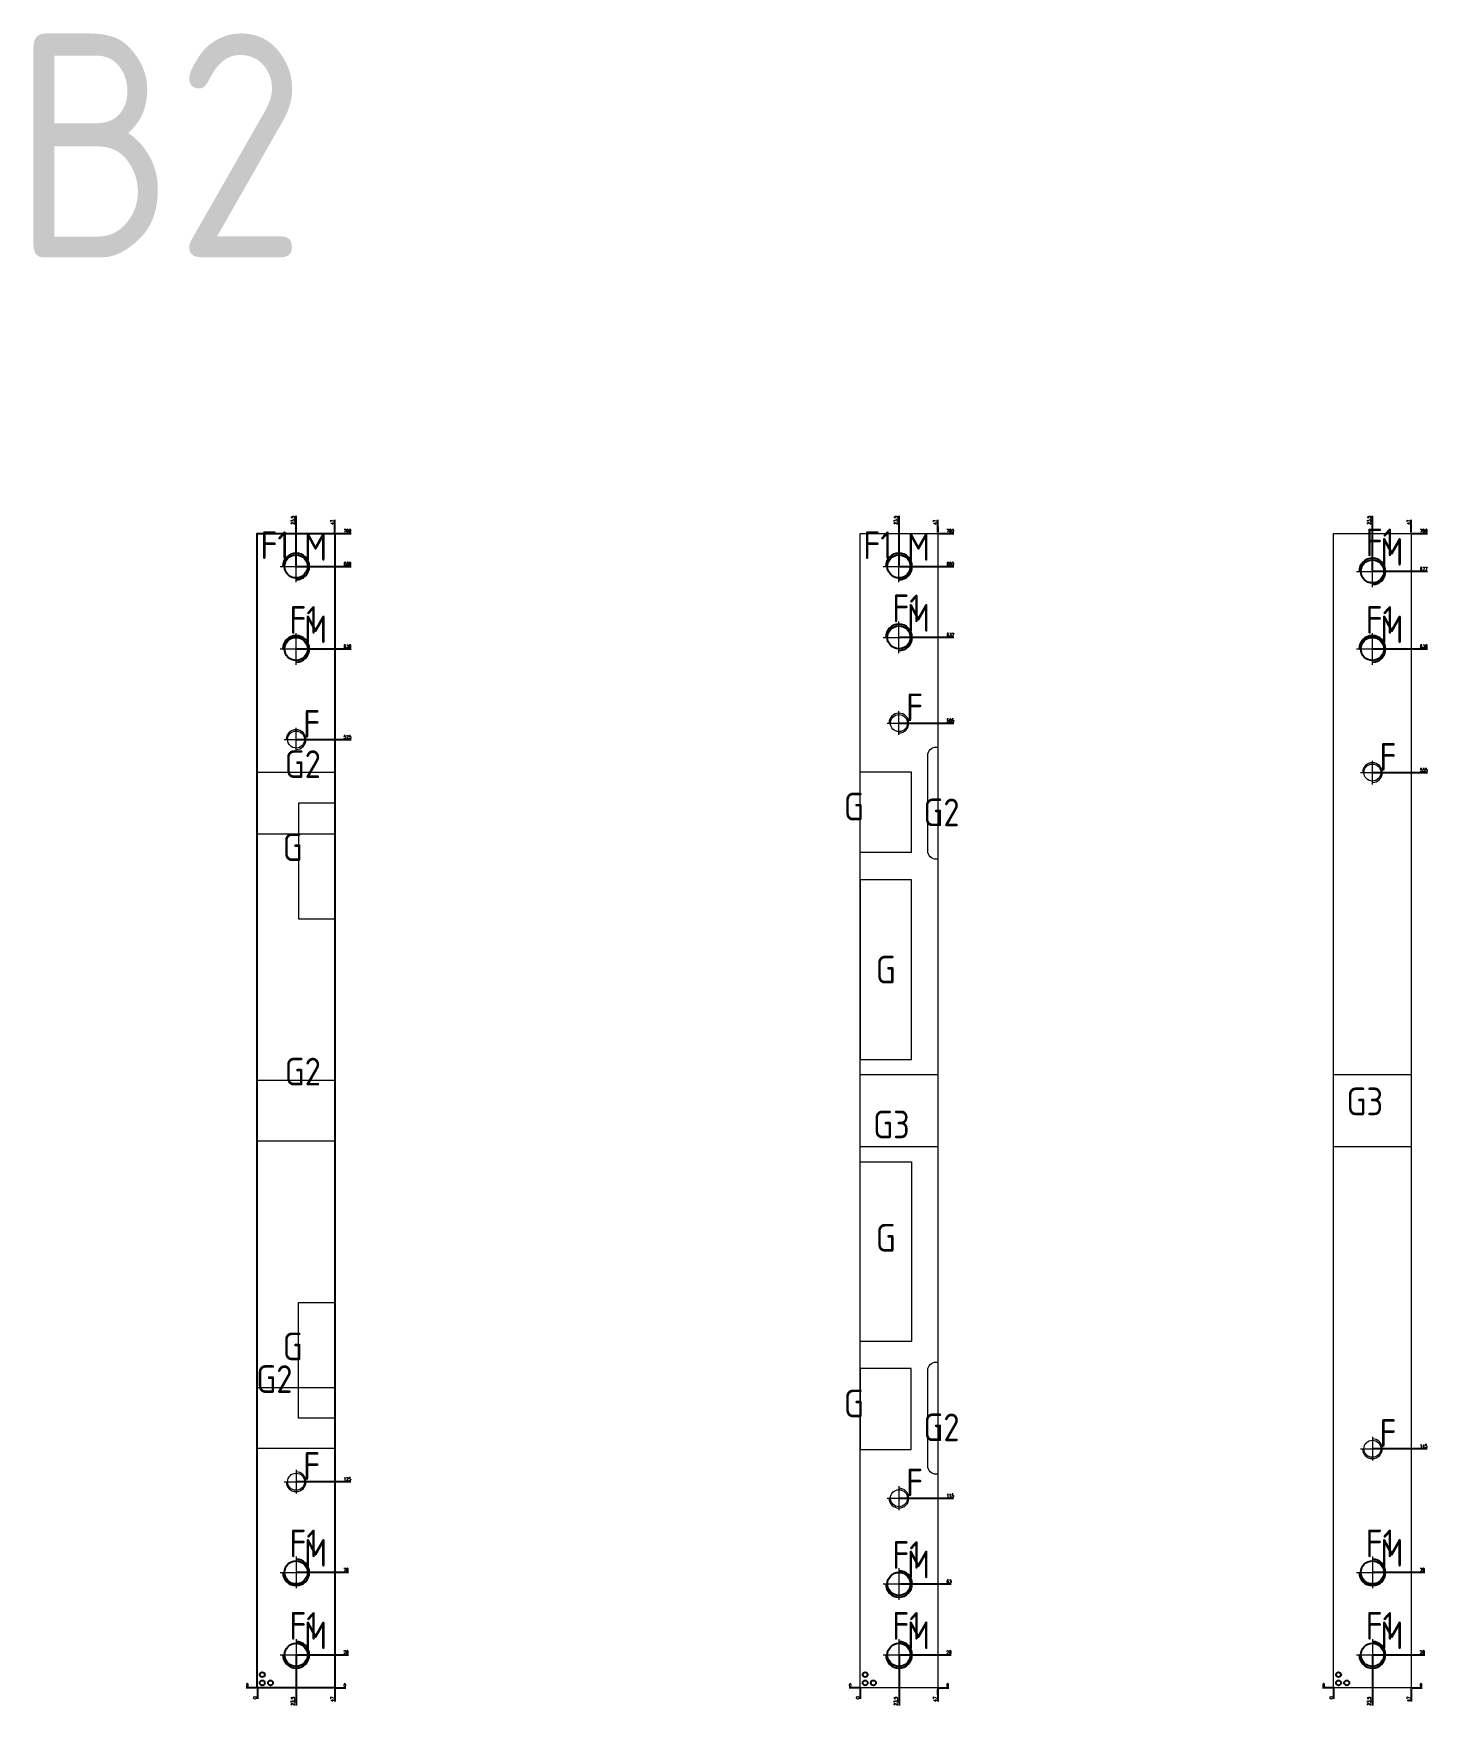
# Model space of a CAD drawing. Header units: millimetres. Extents: x 48729 to 52518, y -13032 to -10902.
# Drawn here: x 48729 to 49575, y -11916 to -10902 of the extents above; entities that cross this region are included whole.
import ezdxf
from ezdxf.enums import TextEntityAlignment as Align

# ---------------------------------------------------------------- set-up
doc = ezdxf.new("R2010")
doc.units = ezdxf.units.MM
for name, pattern in [('ACAD_ISO03W100', [0]), ('CENTER', [0]), ('DASHED', [0])]:
    doc.linetypes.add(name, pattern=pattern)
for name, color, linetype in [('B2', 255, 'Continuous'), ('B2_O', 40, 'Continuous'), ('DIM', 4, 'Continuous'), ('PRESS', 3, 'Continuous'), ('TEXT', 4, 'Continuous')]:
    doc.layers.add(name, color=color, linetype=linetype)
doc.styles.add('gbenor', font='gbenor.shx', dxfattribs={"bigfont": 'gbcbig.shx'})
doc.styles.get("Standard").update_dxf_attribs({"font": 'txt.shx', "width": 0.85, "bigfont": 'ctxt.shx'})
doc.dimstyles.new('T-2-WX', dxfattribs={"dimtxt": 2, "dimasz": 2, "dimexe": 0.5, "dimexo": 0.5, "dimgap": 0.5, "dimtad": 1, "dimtxsty": 'Standard', "dimblk": 'OPEN30', "dimcen": 0, "dimazin": 3, "dimtfac": 1, "dimtmove": 0, "dimatfit": 3, "dimldrblk": 'OPEN30', "dimlwd": -1, "dimlwe": -1})

# ---------------------------------------------------------------- blocks, each defined once
blk = doc.blocks.new('*D7601')
at = {"layer": 'Defpoints', "color": 0}
for p in [(48865.1, -11904.9), (48912.1, -11904.9), (48917.1, -11904.9)]:
    blk.add_point(p, dxfattribs=at)
at = {"layer": 'DIM', "color": 0}
blk.add_line((48912.6, -11904.9), (48918.7, -11904.9), dxfattribs=at)
at = {"layer": 'DIM', "color": 0, "insert": (48918.1, -11903.4), "char_height": 2, "attachment_point": 5}
blk.add_mtext('0', dxfattribs=at)
blk = doc.blocks.new('_Open30')
blk = doc.blocks.new('*D7602')
at = {"layer": 'Defpoints', "color": 0}
for p in [(48888.6, -11884.9), (48917.1, -11884.9), (48865.1, -11904.9)]:
    blk.add_point(p, dxfattribs=at)
at = {"layer": 'DIM', "color": 0}
blk.add_line((48889.1, -11884.9), (48920.3, -11884.9), dxfattribs=at)
at = {"layer": 'DIM', "color": 0, "insert": (48918.9, -11883.4), "char_height": 2, "attachment_point": 5}
blk.add_mtext('20', dxfattribs=at)
blk = doc.blocks.new('*D7603')
at = {"layer": 'Defpoints', "color": 0}
for p in [(48888.6, -11834.9), (48917.1, -11834.9), (48865.1, -11904.9)]:
    blk.add_point(p, dxfattribs=at)
at = {"layer": 'DIM', "color": 0}
blk.add_line((48889.1, -11834.9), (48920.3, -11834.9), dxfattribs=at)
at = {"layer": 'DIM', "color": 0, "insert": (48918.9, -11833.4), "char_height": 2, "attachment_point": 5}
blk.add_mtext('70', dxfattribs=at)
blk = doc.blocks.new('*D7604')
at = {"layer": 'Defpoints', "color": 0}
for p in [(48888.6, -11779.9), (48917.1, -11779.9), (48865.1, -11904.9)]:
    blk.add_point(p, dxfattribs=at)
at = {"layer": 'DIM', "color": 0}
blk.add_line((48889.1, -11779.9), (48921.7, -11779.9), dxfattribs=at)
at = {"layer": 'DIM', "color": 0, "insert": (48919.6, -11778.4), "char_height": 2, "attachment_point": 5}
blk.add_mtext('125', dxfattribs=at)
blk = doc.blocks.new('*D7605')
at = {"layer": 'Defpoints', "color": 0}
for p in [(48888.6, -11329.9), (48917.1, -11329.9), (48865.1, -11904.9)]:
    blk.add_point(p, dxfattribs=at)
at = {"layer": 'DIM', "color": 0}
blk.add_line((48889.1, -11329.9), (48921.9, -11329.9), dxfattribs=at)
at = {"layer": 'DIM', "color": 0, "insert": (48919.7, -11328.4), "char_height": 2, "attachment_point": 5}
blk.add_mtext('575', dxfattribs=at)
blk = doc.blocks.new('*D7606')
at = {"layer": 'Defpoints', "color": 0}
for p in [(48888.6, -11274.9), (48917.1, -11274.9), (48865.1, -11904.9)]:
    blk.add_point(p, dxfattribs=at)
at = {"layer": 'DIM', "color": 0}
blk.add_line((48889.1, -11274.9), (48921.9, -11274.9), dxfattribs=at)
at = {"layer": 'DIM', "color": 0, "insert": (48919.7, -11273.4), "char_height": 2, "attachment_point": 5}
blk.add_mtext('630', dxfattribs=at)
blk = doc.blocks.new('*D7607')
at = {"layer": 'Defpoints', "color": 0}
for p in [(48888.6, -11224.9), (48917.1, -11224.9), (48865.1, -11904.9)]:
    blk.add_point(p, dxfattribs=at)
at = {"layer": 'DIM', "color": 0}
blk.add_line((48889.1, -11224.9), (48921.9, -11224.9), dxfattribs=at)
at = {"layer": 'DIM', "color": 0, "insert": (48919.7, -11223.4), "char_height": 2, "attachment_point": 5}
blk.add_mtext('680', dxfattribs=at)
blk = doc.blocks.new('*D7608')
at = {"layer": 'Defpoints', "color": 0}
for p in [(48912.1, -11204.9), (48917.1, -11204.9), (48865.1, -11904.9)]:
    blk.add_point(p, dxfattribs=at)
at = {"layer": 'DIM', "color": 0}
blk.add_line((48912.6, -11204.9), (48921.9, -11204.9), dxfattribs=at)
at = {"layer": 'DIM', "color": 0, "insert": (48919.7, -11203.4), "char_height": 2, "attachment_point": 5}
blk.add_mtext('700', dxfattribs=at)
blk = doc.blocks.new('*D7609')
at = {"layer": 'Defpoints', "color": 0}
for p in [(48860.1, -11904.9), (48865.1, -11904.9), (48865.1, -11904.9)]:
    blk.add_point(p, dxfattribs=at)
at = {"layer": 'DIM', "color": 0}
blk.add_line((48864.6, -11904.9), (48858.4, -11904.9), dxfattribs=at)
at = {"layer": 'DIM', "color": 0, "insert": (48859, -11903.4), "char_height": 2, "attachment_point": 5}
blk.add_mtext('0', dxfattribs=at)
blk = doc.blocks.new('*D7610')
at = {"layer": 'Defpoints', "color": 0}
for p in [(48865.1, -11904.9), (48912.1, -11904.9), (48912.1, -11909.9)]:
    blk.add_point(p, dxfattribs=at)
at = {"layer": 'DIM', "color": 0}
blk.add_line((48912.1, -11905.4), (48912.1, -11913.2), dxfattribs=at)
at = {"layer": 'DIM', "color": 0, "insert": (48910.6, -11911.8), "char_height": 2, "attachment_point": 5, "rotation": 90}
blk.add_mtext('47', dxfattribs=at)
blk = doc.blocks.new('*D7611')
at = {"layer": 'Defpoints', "color": 0}
for p in [(48888.6, -11884.9), (48865.1, -11904.9), (48888.6, -11909.9)]:
    blk.add_point(p, dxfattribs=at)
at = {"layer": 'DIM', "color": 0}
blk.add_line((48888.6, -11885.4), (48888.6, -11915.6), dxfattribs=at)
at = {"layer": 'DIM', "color": 0, "insert": (48886.9, -11913), "char_height": 2, "attachment_point": 5, "rotation": 90}
blk.add_mtext('23,5', dxfattribs=at)
blk = doc.blocks.new('*D7612')
at = {"layer": 'Defpoints', "color": 0}
for p in [(48865.1, -11904.9), (48865.1, -11904.9), (48865.1, -11909.9)]:
    blk.add_point(p, dxfattribs=at)
at = {"layer": 'DIM', "color": 0}
blk.add_line((48865.1, -11905.4), (48865.1, -11911.6), dxfattribs=at)
at = {"layer": 'DIM', "color": 0, "insert": (48863.6, -11911), "char_height": 2, "attachment_point": 5, "rotation": 90}
blk.add_mtext('0', dxfattribs=at)
blk = doc.blocks.new('*D7613')
at = {"layer": 'Defpoints', "color": 0}
for p in [(48912.1, -11199.9), (48912.1, -11204.9), (48865.1, -11904.9)]:
    blk.add_point(p, dxfattribs=at)
at = {"layer": 'DIM', "color": 0}
blk.add_line((48912.1, -11204.4), (48912.1, -11196.7), dxfattribs=at)
at = {"layer": 'DIM', "color": 0, "insert": (48910.6, -11198.1), "char_height": 2, "attachment_point": 5, "rotation": 90}
blk.add_mtext('47', dxfattribs=at)
blk = doc.blocks.new('*D7614')
at = {"layer": 'Defpoints', "color": 0}
for p in [(48888.6, -11199.9), (48888.6, -11224.9), (48865.1, -11904.9)]:
    blk.add_point(p, dxfattribs=at)
at = {"layer": 'DIM', "color": 0}
blk.add_line((48888.6, -11224.4), (48888.6, -11194.3), dxfattribs=at)
at = {"layer": 'DIM', "color": 0, "insert": (48886.9, -11196.9), "char_height": 2, "attachment_point": 5, "rotation": 90}
blk.add_mtext('23,5', dxfattribs=at)
blk = doc.blocks.new('*D7615')
at = {"layer": 'Defpoints', "color": 0}
for p in [(49230.6, -11904.9), (49277.6, -11904.9), (49282.6, -11904.9)]:
    blk.add_point(p, dxfattribs=at)
at = {"layer": 'DIM', "color": 0}
blk.add_line((49278.1, -11904.9), (49284.2, -11904.9), dxfattribs=at)
at = {"layer": 'DIM', "color": 0, "insert": (49283.6, -11903.4), "char_height": 2, "attachment_point": 5}
blk.add_mtext('0', dxfattribs=at)
blk = doc.blocks.new('*D7616')
at = {"layer": 'Defpoints', "color": 0}
for p in [(49254.1, -11884.9), (49282.6, -11884.9), (49230.6, -11904.9)]:
    blk.add_point(p, dxfattribs=at)
at = {"layer": 'DIM', "color": 0}
blk.add_line((49254.6, -11884.9), (49285.8, -11884.9), dxfattribs=at)
at = {"layer": 'DIM', "color": 0, "insert": (49284.4, -11883.4), "char_height": 2, "attachment_point": 5}
blk.add_mtext('20', dxfattribs=at)
blk = doc.blocks.new('*D7617')
at = {"layer": 'Defpoints', "color": 0}
for p in [(49254.1, -11841.9), (49282.6, -11841.9), (49230.6, -11904.9)]:
    blk.add_point(p, dxfattribs=at)
at = {"layer": 'DIM', "color": 0}
blk.add_line((49254.6, -11841.9), (49285.7, -11841.9), dxfattribs=at)
at = {"layer": 'DIM', "color": 0, "insert": (49284.4, -11840.4), "char_height": 2, "attachment_point": 5}
blk.add_mtext('63', dxfattribs=at)
blk = doc.blocks.new('*D7618')
at = {"layer": 'Defpoints', "color": 0}
for p in [(49254.1, -11789.9), (49282.6, -11789.9), (49230.6, -11904.9)]:
    blk.add_point(p, dxfattribs=at)
at = {"layer": 'DIM', "color": 0}
blk.add_line((49254.6, -11789.9), (49287.2, -11789.9), dxfattribs=at)
at = {"layer": 'DIM', "color": 0, "insert": (49285.1, -11788.4), "char_height": 2, "attachment_point": 5}
blk.add_mtext('115', dxfattribs=at)
blk = doc.blocks.new('*D7619')
at = {"layer": 'Defpoints', "color": 0}
for p in [(49254.1, -11319.9), (49282.6, -11319.9), (49230.6, -11904.9)]:
    blk.add_point(p, dxfattribs=at)
at = {"layer": 'DIM', "color": 0}
blk.add_line((49254.6, -11319.9), (49287.4, -11319.9), dxfattribs=at)
at = {"layer": 'DIM', "color": 0, "insert": (49285.2, -11318.4), "char_height": 2, "attachment_point": 5}
blk.add_mtext('585', dxfattribs=at)
blk = doc.blocks.new('*D7620')
at = {"layer": 'Defpoints', "color": 0}
for p in [(49254.1, -11267.9), (49282.6, -11267.9), (49230.6, -11904.9)]:
    blk.add_point(p, dxfattribs=at)
at = {"layer": 'DIM', "color": 0}
blk.add_line((49254.6, -11267.9), (49287.4, -11267.9), dxfattribs=at)
at = {"layer": 'DIM', "color": 0, "insert": (49285.2, -11266.4), "char_height": 2, "attachment_point": 5}
blk.add_mtext('637', dxfattribs=at)
blk = doc.blocks.new('*D7621')
at = {"layer": 'Defpoints', "color": 0}
for p in [(49254.1, -11224.9), (49282.6, -11224.9), (49230.6, -11904.9)]:
    blk.add_point(p, dxfattribs=at)
at = {"layer": 'DIM', "color": 0}
blk.add_line((49254.6, -11224.9), (49287.4, -11224.9), dxfattribs=at)
at = {"layer": 'DIM', "color": 0, "insert": (49285.2, -11223.4), "char_height": 2, "attachment_point": 5}
blk.add_mtext('680', dxfattribs=at)
blk = doc.blocks.new('*D7622')
at = {"layer": 'Defpoints', "color": 0}
for p in [(49277.6, -11204.9), (49282.6, -11204.9), (49230.6, -11904.9)]:
    blk.add_point(p, dxfattribs=at)
at = {"layer": 'DIM', "color": 0}
blk.add_line((49278.1, -11204.9), (49287.4, -11204.9), dxfattribs=at)
at = {"layer": 'DIM', "color": 0, "insert": (49285.2, -11203.4), "char_height": 2, "attachment_point": 5}
blk.add_mtext('700', dxfattribs=at)
blk = doc.blocks.new('*D7623')
at = {"layer": 'Defpoints', "color": 0}
for p in [(49225.6, -11904.9), (49230.6, -11904.9), (49230.6, -11904.9)]:
    blk.add_point(p, dxfattribs=at)
at = {"layer": 'DIM', "color": 0}
blk.add_line((49230.1, -11904.9), (49223.9, -11904.9), dxfattribs=at)
at = {"layer": 'DIM', "color": 0, "insert": (49224.5, -11903.4), "char_height": 2, "attachment_point": 5}
blk.add_mtext('0', dxfattribs=at)
blk = doc.blocks.new('*D7624')
at = {"layer": 'Defpoints', "color": 0}
for p in [(49230.6, -11904.9), (49277.6, -11904.9), (49277.6, -11909.9)]:
    blk.add_point(p, dxfattribs=at)
at = {"layer": 'DIM', "color": 0}
for p, q in [((49277.6, -11905.4), (49277.6, -11908.9)), ((49277.6, -11908.9), (49277.6, -11905.9)), ((49277.6, -11905.9), (49277.6, -11913.2))]:
    blk.add_line(p, q, dxfattribs=at)
at = {"layer": 'DIM', "color": 0, "insert": (49276.1, -11911.8), "char_height": 2, "attachment_point": 5, "rotation": 90}
blk.add_mtext('47', dxfattribs=at)
blk = doc.blocks.new('*D7625')
at = {"layer": 'Defpoints', "color": 0}
for p in [(49254.1, -11884.9), (49230.6, -11904.9), (49254.1, -11909.9)]:
    blk.add_point(p, dxfattribs=at)
at = {"layer": 'DIM', "color": 0}
for p, q in [((49254.1, -11885.4), (49254.1, -11901.9)), ((49254.1, -11901.9), (49254.1, -11905.9)), ((49254.1, -11905.9), (49254.1, -11915.6))]:
    blk.add_line(p, q, dxfattribs=at)
at = {"layer": 'DIM', "color": 0, "insert": (49252.4, -11913), "char_height": 2, "attachment_point": 5, "rotation": 90}
blk.add_mtext('23,5', dxfattribs=at)
blk = doc.blocks.new('*D7626')
at = {"layer": 'Defpoints', "color": 0}
for p in [(49230.6, -11904.9), (49230.6, -11904.9), (49230.6, -11909.9)]:
    blk.add_point(p, dxfattribs=at)
at = {"layer": 'DIM', "color": 0}
blk.add_line((49230.6, -11905.4), (49230.6, -11911.6), dxfattribs=at)
at = {"layer": 'DIM', "color": 0, "insert": (49229.1, -11911), "char_height": 2, "attachment_point": 5, "rotation": 90}
blk.add_mtext('0', dxfattribs=at)
blk = doc.blocks.new('*D7627')
at = {"layer": 'Defpoints', "color": 0}
for p in [(49277.6, -11199.9), (49277.6, -11204.9), (49230.6, -11904.9)]:
    blk.add_point(p, dxfattribs=at)
at = {"layer": 'DIM', "color": 0}
for p, q in [((49277.6, -11203.9), (49277.6, -11196.7)), ((49277.6, -11204.4), (49277.6, -11200.9)), ((49277.6, -11200.9), (49277.6, -11203.9))]:
    blk.add_line(p, q, dxfattribs=at)
at = {"layer": 'DIM', "color": 0, "insert": (49276.1, -11198.1), "char_height": 2, "attachment_point": 5, "rotation": 90}
blk.add_mtext('47', dxfattribs=at)
blk = doc.blocks.new('*D7628')
at = {"layer": 'Defpoints', "color": 0}
for p in [(49254.1, -11199.9), (49254.1, -11224.9), (49230.6, -11904.9)]:
    blk.add_point(p, dxfattribs=at)
at = {"layer": 'DIM', "color": 0}
for p, q in [((49254.1, -11203.9), (49254.1, -11194.3)), ((49254.1, -11207.9), (49254.1, -11203.9)), ((49254.1, -11224.4), (49254.1, -11207.9))]:
    blk.add_line(p, q, dxfattribs=at)
at = {"layer": 'DIM', "color": 0, "insert": (49252.4, -11196.9), "char_height": 2, "attachment_point": 5, "rotation": 90}
blk.add_mtext('23,5', dxfattribs=at)
blk = doc.blocks.new('*D7629')
at = {"layer": 'Defpoints', "color": 0}
for p in [(49517.6, -11904.9), (49564.6, -11904.9), (49569.6, -11904.9)]:
    blk.add_point(p, dxfattribs=at)
at = {"layer": 'DIM', "color": 0}
blk.add_line((49565.1, -11904.9), (49571.2, -11904.9), dxfattribs=at)
at = {"layer": 'DIM', "color": 0, "insert": (49570.6, -11903.4), "char_height": 2, "attachment_point": 5}
blk.add_mtext('0', dxfattribs=at)
blk = doc.blocks.new('*D7630')
at = {"layer": 'Defpoints', "color": 0}
for p in [(49541.1, -11884.9), (49569.6, -11884.9), (49517.6, -11904.9)]:
    blk.add_point(p, dxfattribs=at)
at = {"layer": 'DIM', "color": 0}
blk.add_line((49541.6, -11884.9), (49572.8, -11884.9), dxfattribs=at)
at = {"layer": 'DIM', "color": 0, "insert": (49571.4, -11883.4), "char_height": 2, "attachment_point": 5}
blk.add_mtext('20', dxfattribs=at)
blk = doc.blocks.new('*D7631')
at = {"layer": 'Defpoints', "color": 0}
for p in [(49541.1, -11834.9), (49569.6, -11834.9), (49517.6, -11904.9)]:
    blk.add_point(p, dxfattribs=at)
at = {"layer": 'DIM', "color": 0}
blk.add_line((49541.6, -11834.9), (49572.8, -11834.9), dxfattribs=at)
at = {"layer": 'DIM', "color": 0, "insert": (49571.4, -11833.4), "char_height": 2, "attachment_point": 5}
blk.add_mtext('70', dxfattribs=at)
blk = doc.blocks.new('*D7632')
at = {"layer": 'Defpoints', "color": 0}
for p in [(49541.1, -11759.9), (49569.6, -11759.9), (49517.6, -11904.9)]:
    blk.add_point(p, dxfattribs=at)
at = {"layer": 'DIM', "color": 0}
blk.add_line((49541.6, -11759.9), (49574.2, -11759.9), dxfattribs=at)
at = {"layer": 'DIM', "color": 0, "insert": (49572.1, -11758.4), "char_height": 2, "attachment_point": 5}
blk.add_mtext('145', dxfattribs=at)
blk = doc.blocks.new('*D7633')
at = {"layer": 'Defpoints', "color": 0}
for p in [(49541.1, -11349.9), (49569.6, -11349.9), (49517.6, -11904.9)]:
    blk.add_point(p, dxfattribs=at)
at = {"layer": 'DIM', "color": 0}
blk.add_line((49541.6, -11349.9), (49574.4, -11349.9), dxfattribs=at)
at = {"layer": 'DIM', "color": 0, "insert": (49572.2, -11348.4), "char_height": 2, "attachment_point": 5}
blk.add_mtext('555', dxfattribs=at)
blk = doc.blocks.new('*D7634')
at = {"layer": 'Defpoints', "color": 0}
for p in [(49541.1, -11274.9), (49569.6, -11274.9), (49517.6, -11904.9)]:
    blk.add_point(p, dxfattribs=at)
at = {"layer": 'DIM', "color": 0}
blk.add_line((49541.6, -11274.9), (49574.4, -11274.9), dxfattribs=at)
at = {"layer": 'DIM', "color": 0, "insert": (49572.2, -11273.4), "char_height": 2, "attachment_point": 5}
blk.add_mtext('630', dxfattribs=at)
blk = doc.blocks.new('*D7635')
at = {"layer": 'Defpoints', "color": 0}
for p in [(49541.1, -11227.9), (49569.6, -11227.9), (49517.6, -11904.9)]:
    blk.add_point(p, dxfattribs=at)
at = {"layer": 'DIM', "color": 0}
blk.add_line((49541.6, -11227.9), (49574.4, -11227.9), dxfattribs=at)
at = {"layer": 'DIM', "color": 0, "insert": (49572.2, -11226.4), "char_height": 2, "attachment_point": 5}
blk.add_mtext('677', dxfattribs=at)
blk = doc.blocks.new('*D7636')
at = {"layer": 'Defpoints', "color": 0}
for p in [(49564.6, -11204.9), (49569.6, -11204.9), (49517.6, -11904.9)]:
    blk.add_point(p, dxfattribs=at)
at = {"layer": 'DIM', "color": 0}
blk.add_line((49565.1, -11204.9), (49574.4, -11204.9), dxfattribs=at)
at = {"layer": 'DIM', "color": 0, "insert": (49572.2, -11203.4), "char_height": 2, "attachment_point": 5}
blk.add_mtext('700', dxfattribs=at)
blk = doc.blocks.new('*D7637')
at = {"layer": 'Defpoints', "color": 0}
for p in [(49512.6, -11904.9), (49517.6, -11904.9), (49517.6, -11904.9)]:
    blk.add_point(p, dxfattribs=at)
at = {"layer": 'DIM', "color": 0}
blk.add_line((49517.1, -11904.9), (49510.9, -11904.9), dxfattribs=at)
at = {"layer": 'DIM', "color": 0, "insert": (49511.5, -11903.4), "char_height": 2, "attachment_point": 5}
blk.add_mtext('0', dxfattribs=at)
blk = doc.blocks.new('*D7638')
at = {"layer": 'Defpoints', "color": 0}
for p in [(49517.6, -11904.9), (49564.6, -11904.9), (49564.6, -11909.9)]:
    blk.add_point(p, dxfattribs=at)
at = {"layer": 'DIM', "color": 0}
blk.add_line((49564.6, -11905.4), (49564.6, -11913.2), dxfattribs=at)
at = {"layer": 'DIM', "color": 0, "insert": (49563.1, -11911.8), "char_height": 2, "attachment_point": 5, "rotation": 90}
blk.add_mtext('47', dxfattribs=at)
blk = doc.blocks.new('*D7639')
at = {"layer": 'Defpoints', "color": 0}
for p in [(49541.1, -11884.9), (49517.6, -11904.9), (49541.1, -11909.9)]:
    blk.add_point(p, dxfattribs=at)
at = {"layer": 'DIM', "color": 0}
blk.add_line((49541.1, -11885.4), (49541.1, -11915.6), dxfattribs=at)
at = {"layer": 'DIM', "color": 0, "insert": (49539.4, -11913), "char_height": 2, "attachment_point": 5, "rotation": 90}
blk.add_mtext('23,5', dxfattribs=at)
blk = doc.blocks.new('*D7640')
at = {"layer": 'Defpoints', "color": 0}
for p in [(49517.6, -11904.9), (49517.6, -11904.9), (49517.6, -11909.9)]:
    blk.add_point(p, dxfattribs=at)
at = {"layer": 'DIM', "color": 0}
blk.add_line((49517.6, -11905.4), (49517.6, -11911.6), dxfattribs=at)
at = {"layer": 'DIM', "color": 0, "insert": (49516.1, -11911), "char_height": 2, "attachment_point": 5, "rotation": 90}
blk.add_mtext('0', dxfattribs=at)
blk = doc.blocks.new('*D7641')
at = {"layer": 'Defpoints', "color": 0}
for p in [(49564.6, -11199.9), (49564.6, -11204.9), (49517.6, -11904.9)]:
    blk.add_point(p, dxfattribs=at)
at = {"layer": 'DIM', "color": 0}
blk.add_line((49564.6, -11204.4), (49564.6, -11196.7), dxfattribs=at)
at = {"layer": 'DIM', "color": 0, "insert": (49563.1, -11198.1), "char_height": 2, "attachment_point": 5, "rotation": 90}
blk.add_mtext('47', dxfattribs=at)
blk = doc.blocks.new('*D7642')
at = {"layer": 'Defpoints', "color": 0}
for p in [(49541.1, -11199.9), (49541.1, -11227.9), (49517.6, -11904.9)]:
    blk.add_point(p, dxfattribs=at)
at = {"layer": 'DIM', "color": 0}
blk.add_line((49541.1, -11227.4), (49541.1, -11194.3), dxfattribs=at)
at = {"layer": 'DIM', "color": 0, "insert": (49539.4, -11196.9), "char_height": 2, "attachment_point": 5, "rotation": 90}
blk.add_mtext('23,5', dxfattribs=at)

msp = doc.modelspace()

# ---------------------------------------------------------------- linework, layer by layer
at = {"layer": 'B2', "lineweight": 13, "ltscale": 0.5}
for points in [[(48865.062, -11904.948), (48912.062, -11904.948), (48912.062, -11204.948), (48865.062, -11204.948)], [(49277.562, -11904.948), (49230.562, -11904.948), (49230.562, -11204.948), (49277.562, -11204.948)], [(49564.562, -11904.948), (49517.562, -11904.948), (49517.562, -11204.948), (49564.562, -11204.948)]]:
    msp.add_lwpolyline(points, close=True, dxfattribs=at)
at = {"layer": 'B2_O', "color": 4, "linetype": 'CENTER', "lineweight": 15}
for p, q in [((48888.562, -11234.548), (48888.562, -11215.348)), ((49254.062, -11234.548), (49254.062, -11215.348)), ((49541.062, -11237.548), (49541.062, -11218.348)), ((48878.962, -11224.948), (48898.162, -11224.948)), ((49244.462, -11224.948), (49263.662, -11224.948)), ((49531.462, -11227.948), (49550.662, -11227.948)), ((49254.062, -11277.548), (49254.062, -11258.348)), ((48878.962, -11274.948), (48898.162, -11274.948)), ((48888.562, -11284.548), (48888.562, -11265.348)), ((49244.462, -11267.948), (49263.662, -11267.948)), ((49531.462, -11274.948), (49550.662, -11274.948)), ((49541.062, -11284.548), (49541.062, -11265.348)), ((49254.062, -11327.148), (49254.062, -11312.748)), ((48888.562, -11337.148), (48888.562, -11322.748)), ((49246.862, -11319.948), (49261.262, -11319.948)), ((48881.362, -11329.948), (48895.762, -11329.948)), ((49541.062, -11357.148), (49541.062, -11342.748)), ((49533.862, -11349.948), (49548.262, -11349.948)), ((49533.862, -11759.948), (49548.262, -11759.948)), ((49541.062, -11752.748), (49541.062, -11767.148)), ((48881.362, -11779.948), (48895.762, -11779.948)), ((48888.562, -11772.748), (48888.562, -11787.148)), ((49246.862, -11789.948), (49261.262, -11789.948)), ((49254.062, -11782.748), (49254.062, -11797.148)), ((48888.562, -11825.348), (48888.562, -11844.548)), ((49254.062, -11832.348), (49254.062, -11851.548)), ((49541.062, -11825.348), (49541.062, -11844.548)), ((48878.962, -11834.948), (48898.162, -11834.948)), ((49244.462, -11841.948), (49263.662, -11841.948)), ((49531.462, -11834.948), (49550.662, -11834.948)), ((48888.562, -11875.348), (48888.562, -11894.548)), ((49254.062, -11875.348), (49254.062, -11894.548)), ((49541.062, -11875.348), (49541.062, -11894.548)), ((48878.962, -11884.948), (48898.162, -11884.948)), ((49244.462, -11884.948), (49263.662, -11884.948)), ((49531.462, -11884.948), (49550.662, -11884.948))]:
    msp.add_line(p, q, dxfattribs=at)
at = {"layer": 'B2_O', "color": 94, "linetype": 'Continuous', "lineweight": 15}
for points in [[(49277.562, -11402.498), (49276.562, -11402.498, -0.41421356), (49271.562, -11397.498), (49271.562, -11339.498, -0.41421356), (49276.562, -11334.498), (49277.562, -11334.498)], [(49277.562, -11775.398), (49276.562, -11775.398, -0.41421356), (49271.562, -11770.398), (49271.562, -11712.398, -0.41421356), (49276.562, -11707.398), (49277.562, -11707.398)]]:
    msp.add_lwpolyline(points, format="xyb", close=True, dxfattribs=at)
for points in [[(48912.062, -11386.998), (48912.062, -11349.998), (48865.062, -11349.998), (48865.062, -11386.998)], [(49230.562, -11398.498), (49230.562, -11349.498), (49261.482, -11349.498), (49261.482, -11398.498)], [(48890.062, -11368.564), (48890.062, -11438.564), (48912.062, -11438.564), (48912.062, -11368.564)], [(49230.562, -11414.948), (49230.562, -11523.948), (49261.562, -11523.948), (49261.562, -11414.948)], [(48865.062, -11573.448), (48865.062, -11536.448), (48912.062, -11536.448), (48912.062, -11573.448)], [(49230.562, -11576.948), (49230.562, -11532.948), (49277.561, -11532.948), (49277.561, -11576.948)], [(49517.562, -11576.948), (49517.562, -11532.948), (49564.562, -11532.948), (49564.562, -11576.948)], [(49230.562, -11694.948), (49230.562, -11585.948), (49261.562, -11585.948), (49261.562, -11694.948)], [(48890.062, -11741.331), (48890.062, -11671.331), (48912.062, -11671.331), (48912.062, -11741.331)], [(49230.562, -11711.398), (49230.562, -11760.398), (49261.482, -11760.398), (49261.482, -11711.398)], [(48912.062, -11722.898), (48912.062, -11759.898), (48865.062, -11759.898), (48865.062, -11722.898)]]:
    msp.add_lwpolyline(points, close=True, dxfattribs=at)
at = {"layer": 'B2_O', "linetype": 'Continuous', "lineweight": 15}
for centre in [(48888.562, -11224.948), (49254.062, -11224.948), (49541.062, -11227.948), (49254.062, -11267.948), (48888.562, -11274.948), (49541.062, -11274.948), (48888.562, -11834.948), (49541.062, -11834.948), (49254.062, -11841.948), (48888.562, -11884.948), (49254.062, -11884.948), (49541.062, -11884.948)]:
    msp.add_circle(centre, 7, dxfattribs=at)
at = {"layer": 'B2_O', "color": 4, "linetype": 'ACAD_ISO03W100', "ltscale": 2}
for centre in [(48888.562, -11224.948), (49254.062, -11224.948), (49541.062, -11227.948), (49254.062, -11267.948), (48888.562, -11274.948), (49541.062, -11274.948), (48888.562, -11834.948), (49541.062, -11834.948), (49254.062, -11841.948), (48888.562, -11884.948), (49254.062, -11884.948), (49541.062, -11884.948)]:
    msp.add_circle(centre, 7, dxfattribs=at)
at = {"layer": 'B2_O', "color": 4, "linetype": 'DASHED', "lineweight": 15}
for centre in [(49254.062, -11319.948), (48888.562, -11329.948), (49541.062, -11349.948), (49541.062, -11759.948), (48888.562, -11779.948), (49254.062, -11789.948)]:
    msp.add_circle(centre, 5.15, dxfattribs=at)
at = {"layer": 'B2_O', "linetype": 'Continuous', "lineweight": 15}
for centre, start, end in [((48888.562, -11224.948), 270, 180), ((49254.062, -11224.948), 270, 180), ((49541.062, -11227.948), 270, 180), ((49254.062, -11267.948), 270, 180), ((48888.562, -11274.948), 270, 180), ((49541.062, -11274.948), 270, 180), ((48888.562, -11834.948), 180, 90), ((49541.062, -11834.948), 180, 90), ((49254.062, -11841.948), 180, 90), ((48888.562, -11884.948), 180, 90), ((49254.062, -11884.948), 180, 90), ((49541.062, -11884.948), 180, 90)]:
    msp.add_arc(centre, 8, start, end, dxfattribs=at)
at = {"layer": 'B2_O', "color": 4, "linetype": 'ACAD_ISO03W100', "ltscale": 2}
for centre, start, end in [((48888.562, -11224.948), 270, 180), ((49254.062, -11224.948), 270, 180), ((49541.062, -11227.948), 270, 180), ((49254.062, -11267.948), 270, 180), ((48888.562, -11274.948), 270, 180), ((49541.062, -11274.948), 270, 180), ((48888.562, -11834.948), 180, 90), ((49541.062, -11834.948), 180, 90), ((49254.062, -11841.948), 180, 90), ((48888.562, -11884.948), 180, 90), ((49254.062, -11884.948), 180, 90), ((49541.062, -11884.948), 180, 90)]:
    msp.add_arc(centre, 8, start, end, dxfattribs=at)
at = {"layer": 'B2_O', "color": 4, "linetype": 'DASHED', "lineweight": 15}
for centre, start, end in [((49254.062, -11319.948), 270, 180), ((48888.562, -11329.948), 270, 180), ((49541.062, -11349.948), 270, 180), ((49541.062, -11759.948), 180, 90), ((48888.562, -11779.948), 180, 90), ((49254.062, -11789.948), 180, 90)]:
    msp.add_arc(centre, 6, start, end, dxfattribs=at)
at = {"layer": 'PRESS', "color": 94}
msp.add_lwpolyline([(48865.062, -11904.948), (48865.062, -11204.948), (48912.062, -11204.948), (48912.062, -11904.948)], close=True, dxfattribs=at)
at = {"layer": 'TEXT', "color": 4}
for centre in [(48868.062, -11896.948), (48868.062, -11901.948), (48873.062, -11901.948), (49233.562, -11896.948), (49233.562, -11901.948), (49238.562, -11901.948), (49520.562, -11896.948), (49520.562, -11901.948), (49525.562, -11901.948)]:
    msp.add_circle(centre, 1.5, dxfattribs=at)

# ---------------------------------------------------------------- texts
at = {"layer": 'TEXT', "linetype": 'Continuous', "lineweight": 20, "style": 'gbenor'}
msp.add_text('B2', height=135.7095, dxfattribs=at).set_placement((48716.941, -11037.461))
at = {"layer": 'TEXT', "color": 4, "style": 'gbenor'}
for s, p in [('F1', (48875.72, -11212.107)), ('F1', (49241.22, -11212.107)), ('F1', (49545.762, -11210.407)), ('M', (48900.413, -11213.097)), ('M', (49265.913, -11213.097)), ('M', (49552.913, -11216.097)), ('F1', (49258.762, -11250.407)), ('F1', (48893.262, -11257.407)), ('M', (48900.413, -11263.097)), ('M', (49265.913, -11256.097)), ('F1', (49545.762, -11257.407)), ('M', (49552.913, -11263.097)), ('F', (49263.556, -11310.454)), ('F', (48898.056, -11320.454)), ('F', (49550.556, -11340.454)), ('G2 ', (48897.18, -11344.818)), ('G', (49226.719, -11370.594)), ('G2 ', (49284.375, -11374.098)), ('G', (48886.512, -11395.164)), ('G', (49246.062, -11469.448)), ('G2 ', (48897.18, -11531.268)), ('G3 ', (49541.062, -11549.348)), ('G3 ', (49254.061, -11563.348)), ('G', (49246.062, -11632.048)), ('G', (48886.512, -11697.931)), ('G2 ', (48879.943, -11717.718)), ('G', (49226.719, -11732.494)), ('G2 ', (49284.375, -11746.998)), ('F', (49550.556, -11750.454)), ('F', (48898.056, -11770.454)), ('F', (49263.556, -11780.454)), ('F1', (48893.262, -11817.407)), ('F1', (49545.762, -11817.407)), ('M', (48900.413, -11823.097)), ('F1', (49258.762, -11824.407)), ('M', (49265.913, -11830.097)), ('M', (49552.913, -11823.097)), ('F1', (48893.262, -11867.407)), ('F1', (49258.762, -11867.407)), ('F1', (49545.762, -11867.407)), ('M', (48900.413, -11873.097)), ('M', (49265.913, -11873.097)), ('M', (49552.913, -11873.097))]:
    msp.add_text(s, height=16.8, dxfattribs=at).set_placement(p, align=Align.MIDDLE_CENTER)

# ---------------------------------------------------------------- dimensions: what is measured, and where the dimension line sits
at = {"layer": 'DIM', "color": 94}
for feature_location, offset, dtype, origin, picture, middle in [((48888.562, -11224.948), (0, 25), 1, (48865.062, -11904.948), '*D7614', (48886.871, -11196.857)), ((48912.062, -11204.948), (0, 5), 1, (48865.062, -11904.948), '*D7613', (48910.562, -11198.072)), ((48912.062, -11204.948), (5, 0), 0, (48865.062, -11904.948), '*D7608', (48919.747, -11203.448)), ((49254.062, -11224.948), (0, 25), 1, (49230.562, -11904.948), '*D7628', (49252.371, -11196.857)), ((49277.562, -11204.948), (0, 5), 1, (49230.562, -11904.948), '*D7627', (49276.062, -11198.072)), ((49277.562, -11204.948), (5, 0), 0, (49230.562, -11904.948), '*D7622', (49285.247, -11203.448)), ((49541.062, -11227.948), (0, 28), 1, (49517.562, -11904.948), '*D7642', (49539.371, -11196.857)), ((49564.562, -11204.948), (0, 5), 1, (49517.562, -11904.948), '*D7641', (49563.062, -11198.072)), ((49564.562, -11204.948), (5, 0), 0, (49517.562, -11904.948), '*D7636', (49572.247, -11203.448)), ((48888.562, -11224.948), (28.5, 0), 0, (48865.062, -11904.948), '*D7607', (48919.707, -11223.448)), ((49254.062, -11224.948), (28.5, 0), 0, (49230.562, -11904.948), '*D7621', (49285.207, -11223.448)), ((49541.062, -11227.948), (28.5, 0), 0, (49517.562, -11904.948), '*D7635', (49572.207, -11226.448)), ((48888.562, -11274.948), (28.5, 0), 0, (48865.062, -11904.948), '*D7606', (48919.707, -11273.448)), ((49254.062, -11267.948), (28.5, 0), 0, (49230.562, -11904.948), '*D7620', (49285.207, -11266.448)), ((49541.062, -11274.948), (28.5, 0), 0, (49517.562, -11904.948), '*D7634', (49572.207, -11273.448)), ((49254.062, -11319.948), (28.5, 0), 0, (49230.562, -11904.948), '*D7619', (49285.247, -11318.448)), ((48888.562, -11329.948), (28.5, 0), 0, (48865.062, -11904.948), '*D7605', (48919.747, -11328.448)), ((49541.062, -11349.948), (28.5, 0), 0, (49517.562, -11904.948), '*D7633', (49572.247, -11348.448)), ((49541.062, -11759.948), (28.5, 0), 0, (49517.562, -11904.948), '*D7632', (49572.126, -11758.448)), ((48888.562, -11779.948), (28.5, 0), 0, (48865.062, -11904.948), '*D7604', (48919.626, -11778.448)), ((49254.062, -11789.948), (28.5, 0), 0, (49230.562, -11904.948), '*D7618', (49285.126, -11788.448)), ((48888.562, -11834.948), (28.5, 0), 0, (48865.062, -11904.948), '*D7603', (48918.938, -11833.448)), ((49541.062, -11834.948), (28.5, 0), 0, (49517.562, -11904.948), '*D7631', (49571.438, -11833.448)), ((49254.062, -11841.948), (28.5, 0), 0, (49230.562, -11904.948), '*D7617', (49284.397, -11840.448)), ((48888.562, -11884.948), (28.5, 0), 0, (48865.062, -11904.948), '*D7602', (48918.938, -11883.448)), ((49254.062, -11884.948), (28.5, 0), 0, (49230.562, -11904.948), '*D7616', (49284.438, -11883.448)), ((49541.062, -11884.948), (28.5, 0), 0, (49517.562, -11904.948), '*D7630', (49571.438, -11883.448)), ((48888.562, -11884.948), (0, -25), 1, (48865.062, -11904.948), '*D7611', (48886.871, -11913.038)), ((49254.062, -11884.948), (0, -25), 1, (49230.562, -11904.948), '*D7625', (49252.371, -11913.038)), ((49541.062, -11884.948), (0, -25), 1, (49517.562, -11904.948), '*D7639', (49539.371, -11913.038)), ((48865.061525038, -11904.947960752), (-5, 0), 0, (48865.061525038, -11904.947960752), '*D7609', (48858.994858372, -11903.447960752)), ((48912.061525038, -11904.947960752), (5, 0), 0, (48865.061525038, -11904.947960752), '*D7601', (48918.128191705, -11903.447960752)), ((49230.561525038, -11904.947960752), (-5, 0), 0, (49230.561525038, -11904.947960752), '*D7623', (49224.494858372, -11903.447960752)), ((49277.561525038, -11904.947960752), (5, 0), 0, (49230.561525038, -11904.947960752), '*D7615', (49283.628191705, -11903.447960752)), ((49517.561525038, -11904.947960752), (-5, 0), 0, (49517.561525038, -11904.947960752), '*D7637', (49511.494858372, -11903.447960752)), ((49564.561525038, -11904.947960752), (5, 0), 0, (49517.561525038, -11904.947960752), '*D7629', (49570.628191705, -11903.447960752)), ((48865.061525038, -11904.947960752), (0, -5), 1, (48865.061525038, -11904.947960752), '*D7612', (48863.561525038, -11911.014627419)), ((48912.062, -11904.948), (0, -5), 1, (48865.062, -11904.948), '*D7610', (48910.562, -11911.824)), ((49230.561525038, -11904.947960752), (0, -5), 1, (49230.561525038, -11904.947960752), '*D7626', (49229.061525038, -11911.014627419)), ((49277.562, -11904.948), (0, -5), 1, (49230.562, -11904.948), '*D7624', (49276.062, -11911.824)), ((49517.561525038, -11904.947960752), (0, -5), 1, (49517.561525038, -11904.947960752), '*D7640', (49516.061525038, -11911.014627419)), ((49564.562, -11904.948), (0, -5), 1, (49517.562, -11904.948), '*D7638', (49563.062, -11911.824))]:
    dim = msp.add_ordinate_dim(feature_location=feature_location, offset=offset, dtype=dtype, origin=origin, dimstyle='T-2-WX', dxfattribs=at)
    dim.commit()
    dim.dimension.update_dxf_attribs({"geometry": picture, "text_midpoint": middle})

doc.saveas('drawing.dxf')
